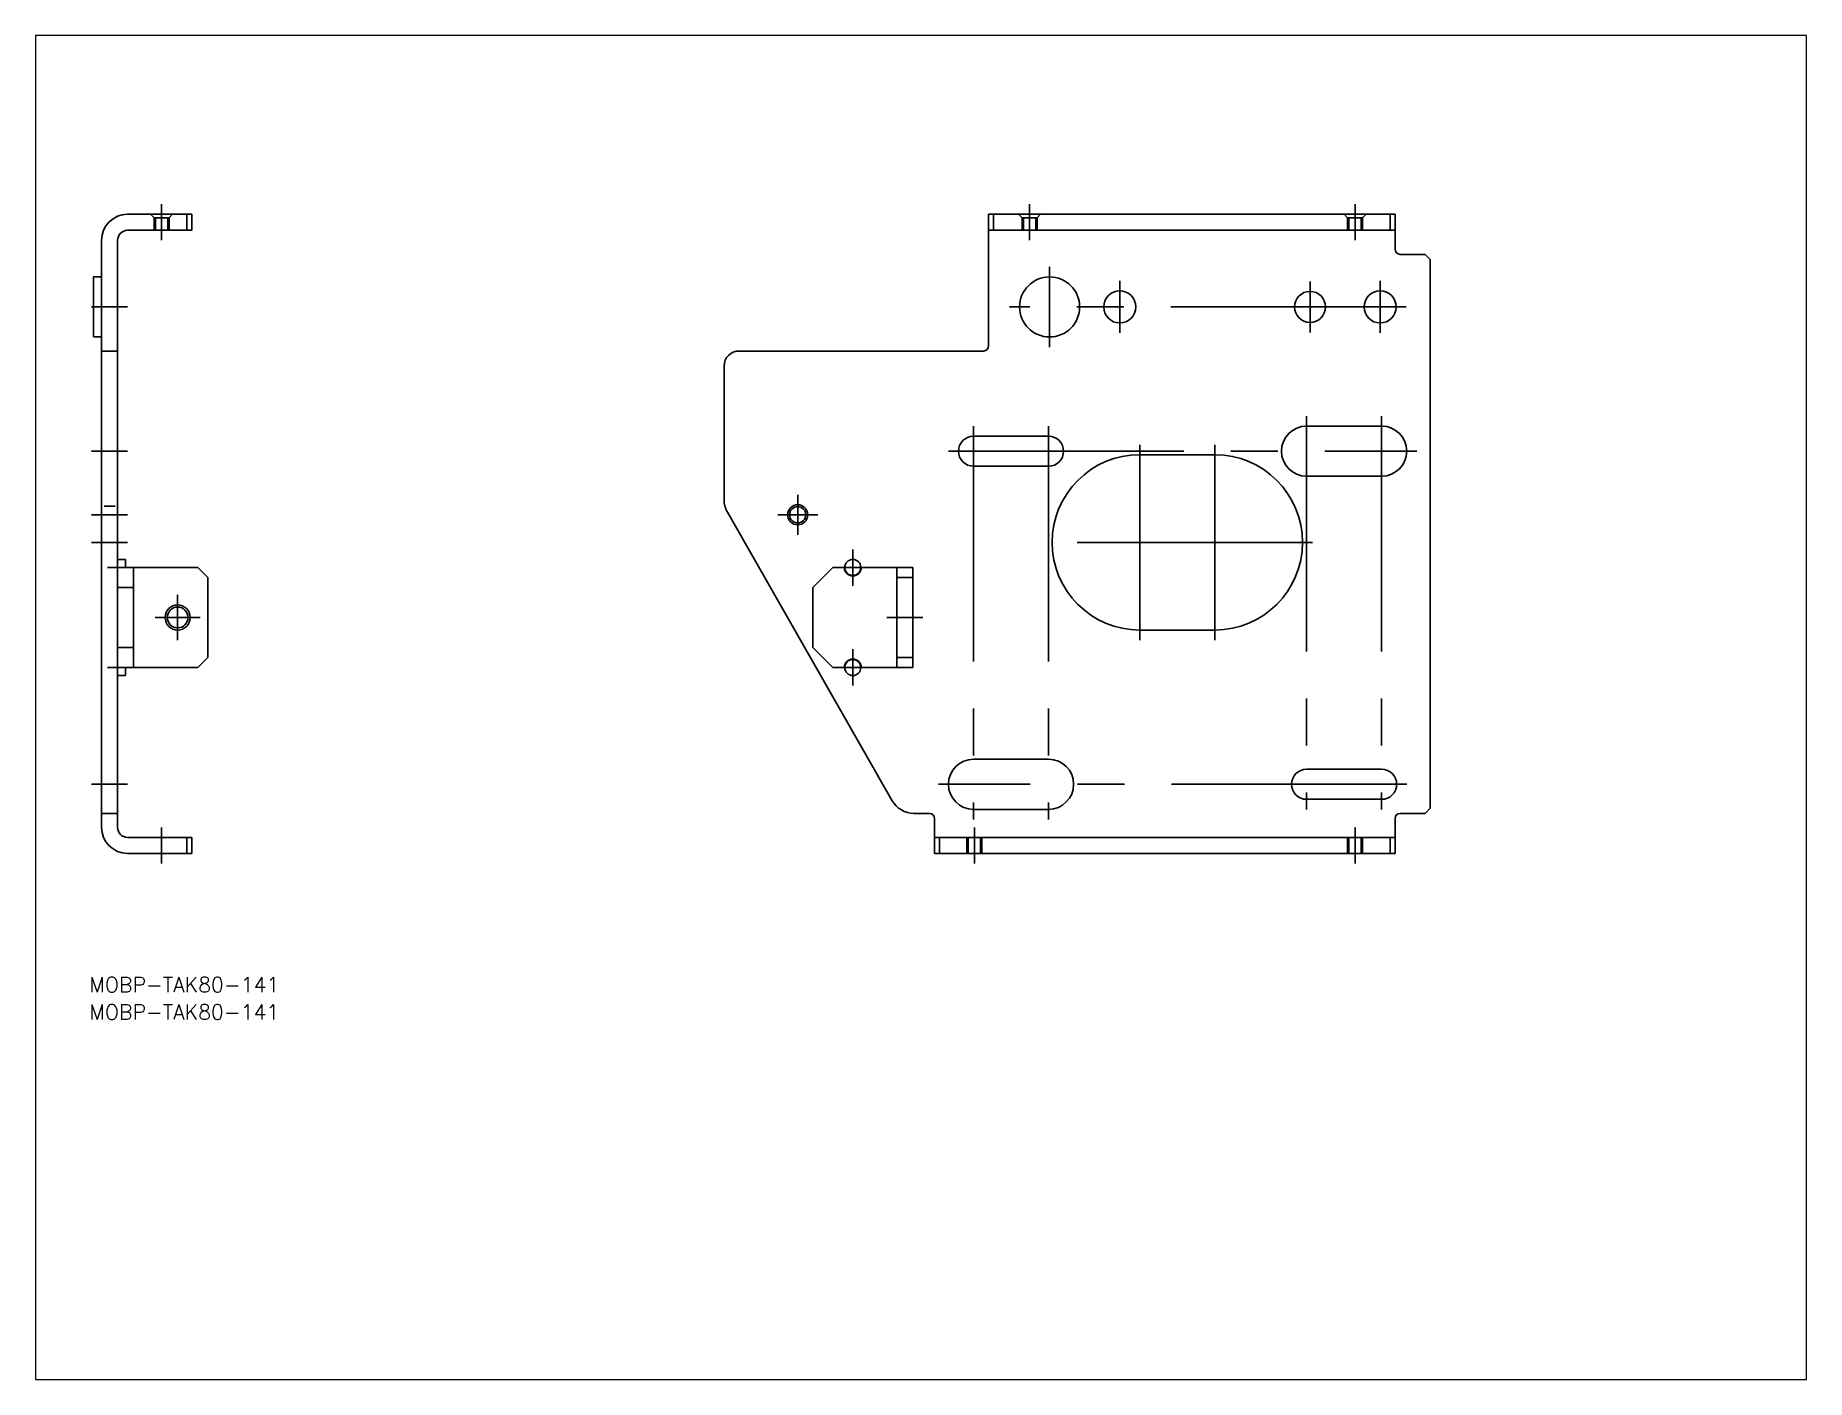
# Paper-space layout 'レイアウト2' of a CAD drawing. Header units: millimetres. Extents: x 26 to 231, y 20 to 176.
# The model-space entities are those that its viewports show. They can reach past a viewport. Long polylines and large blocks are cut down to what shows.
import ezdxf

# ---------------------------------------------------------------- set-up
doc = ezdxf.new("R2010")
doc.units = ezdxf.units.MM
doc.header["$LTSCALE"] = 0.5
doc.linetypes.add('CENTER', pattern=[50.8, 31.75, -6.35, 6.35, -6.35])
doc.linetypes.add('DASHED', pattern=[19.05, 12.7, -6.35])
doc.layers.add('CENTER', color=1, linetype='CENTER')
doc.styles.get("Standard").update_dxf_attribs({"font": 'txt.shx', "height": 3, "bigfont": 'bigfont.shx'})

msp = doc.modelspace()

# ---------------------------------------------------------------- linework, layer by layer
at = {"color": 7, "linetype": 'Continuous', "lineweight": -3}
for p, q in [((20.44, 152.31), (7.64, 152.31)), ((19.44, 152.31), (19.44, 149.11)), ((20.44, 152.31), (20.44, 149.11)), ((179.55, 152.31), (260.75, 152.31)), ((179.55, 152.31), (179.55, 126.01)), ((180.55, 152.31), (180.55, 149.11)), ((259.75, 152.31), (259.75, 149.11)), ((260.75, 152.31), (260.75, 145.31)), ((20.44, 149.11), (7.64, 149.11)), ((179.55, 149.11), (260.75, 149.11)), ((2.44, 147.11), (2.44, 29.91)), ((5.64, 147.11), (5.64, 29.91)), ((261.75, 144.31), (266.75, 144.31)), ((267.75, 143.31), (266.75, 144.31)), ((267.75, 143.31), (267.75, 33.71)), ((0.84, 127.81), (0.84, 139.81)), ((0.84, 139.81), (2.44, 139.81)), ((2.44, 127.81), (0.84, 127.81)), ((5.64, 125.01), (2.44, 125.01)), ((129.75, 125.01), (178.55, 125.01)), ((126.75, 95.34), (126.75, 122.01)), ((258.05, 110.01), (243.05, 110.01)), ((176.55, 108.01), (191.55, 108.01)), ((209.75, 104.31), (224.75, 104.31)), ((176.55, 102.01), (191.55, 102.01)), ((258.05, 100.01), (243.05, 100.01)), ((160.31, 35.23), (127.41, 92.86)), ((5.64, 83.41), (7.24, 83.41)), ((21.64, 81.81), (5.64, 81.81)), ((5.64, 61.81), (5.64, 81.81)), ((7.24, 83.41), (7.24, 81.81)), ((8.84, 61.81), (8.84, 81.81)), ((21.64, 81.81), (23.64, 79.81)), ((148.45, 81.81), (144.45, 77.81)), ((148.45, 81.81), (150.75, 81.81)), ((154.15, 81.81), (164.45, 81.81)), ((161.25, 81.81), (161.25, 61.81)), ((164.45, 81.81), (164.45, 61.81)), ((8.84, 77.81), (5.64, 77.81)), ((23.64, 63.81), (23.64, 79.81)), ((144.45, 65.81), (144.45, 77.81)), ((164.45, 79.81), (161.25, 79.81)), ((209.75, 69.31), (224.75, 69.31)), ((8.84, 65.81), (5.64, 65.81)), ((21.64, 61.81), (23.64, 63.81)), ((148.45, 61.81), (144.45, 65.81)), ((164.45, 63.81), (161.25, 63.81)), ((5.64, 61.81), (21.64, 61.81)), ((7.24, 60.21), (5.64, 60.21)), ((7.24, 61.81), (7.24, 60.21)), ((150.75, 61.81), (148.45, 61.81)), ((164.45, 61.81), (154.15, 61.81)), ((191.55, 43.51), (176.55, 43.51)), ((243.05, 41.51), (258.05, 41.51)), ((243.05, 35.51), (258.05, 35.51)), ((5.64, 32.71), (2.44, 32.71)), ((164.66, 32.71), (167.75, 32.71)), ((191.55, 33.51), (176.55, 33.51)), ((261.75, 32.71), (266.75, 32.71)), ((266.75, 32.71), (267.75, 33.71)), ((168.75, 24.71), (168.75, 31.71)), ((260.75, 24.71), (260.75, 31.71)), ((20.44, 27.91), (7.64, 27.91)), ((19.44, 27.91), (19.44, 24.71)), ((20.44, 27.91), (20.44, 24.71)), ((168.75, 27.91), (260.75, 27.91)), ((169.75, 27.91), (169.75, 24.71)), ((259.75, 24.71), (259.75, 27.91)), ((20.44, 24.71), (7.64, 24.71)), ((168.75, 24.71), (260.75, 24.71))]:
    msp.add_line(p, q, dxfattribs=at)
at = {"color": 3, "linetype": 'DASHED', "lineweight": -3}
for p, q in [((12.24, 152.31), (12.94, 151.61)), ((15.94, 151.61), (16.64, 152.31)), ((186.25, 151.61), (185.55, 152.31)), ((189.95, 152.31), (189.25, 151.61)), ((250.55, 152.31), (251.25, 151.61)), ((254.25, 151.61), (254.95, 152.31)), ((12.94, 151.61), (15.94, 151.61)), ((12.94, 151.61), (12.94, 149.11)), ((13.21, 151.61), (13.21, 149.11)), ((15.67, 151.61), (15.67, 149.11)), ((15.94, 151.61), (15.94, 149.11)), ((186.25, 151.61), (186.25, 149.11)), ((189.25, 151.61), (186.25, 151.61)), ((186.52, 151.61), (186.52, 149.11)), ((188.98, 151.61), (188.98, 149.11)), ((189.25, 151.61), (189.25, 149.11)), ((251.25, 151.61), (251.25, 149.11)), ((251.25, 151.61), (254.25, 151.61)), ((251.52, 151.61), (251.52, 149.11)), ((253.98, 151.61), (253.98, 149.11)), ((254.25, 151.61), (254.25, 149.11)), ((175.25, 24.71), (175.25, 27.91)), ((175.52, 24.71), (175.52, 27.91)), ((177.98, 24.71), (177.98, 27.91)), ((178.25, 24.71), (178.25, 27.91)), ((251.25, 24.71), (251.25, 27.91)), ((251.52, 24.71), (251.52, 27.91)), ((253.98, 24.71), (253.98, 27.91)), ((254.25, 24.71), (254.25, 27.91))]:
    msp.add_line(p, q, dxfattribs=at)
at = {"color": 3, "linetype": 'Continuous', "lineweight": -2}
msp.add_line((2.94, 94.01), (5.14, 94.01), dxfattribs=at)
at = {"color": 7, "linetype": 'Continuous', "lineweight": -3}
for centre, radius in [((191.75, 133.81), 6), ((205.75, 133.81), 3.2), ((243.75, 133.81), 3.1), ((257.75, 133.81), 3.2), ((141.45, 92.31), 1.62), ((152.45, 81.81), 1.6), ((17.64, 71.81), 2.07), ((152.45, 61.81), 1.6)]:
    msp.add_circle(centre, radius, dxfattribs=at)
at = {"color": 3, "linetype": 'Continuous', "lineweight": -2}
for centre, radius in [((141.45, 92.31), 2), ((17.64, 71.81), 2.5)]:
    msp.add_circle(centre, radius, dxfattribs=at)
at = {"color": 7, "linetype": 'Continuous', "lineweight": -3}
for centre, radius, start, end in [((7.64, 147.11), 5.2, 90, 180), ((7.64, 147.11), 2, 90, 180), ((261.75, 145.31), 1, 180, 270), ((129.75, 122.01), 3, 90, 180), ((178.55, 126.01), 1, 270, 0), ((243.05, 105.01), 5, 90, 270), ((258.05, 105.01), 5, 270, 90), ((176.55, 105.01), 3, 90, 270), ((191.55, 105.01), 3, 270, 90), ((209.75, 86.81), 17.5, 90, 270), ((224.75, 86.81), 17.5, 270, 90), ((131.75, 95.34), 5, 180, 209.7248), ((152.45, 81.81), 1.7, 180, 0), ((152.45, 61.81), 1.7, 0, 180), ((176.55, 38.51), 5, 90, 270), ((191.55, 38.51), 5, 270, 90), ((243.05, 38.51), 3, 90, 270), ((258.05, 38.51), 3, 270, 90), ((164.66, 37.71), 5, 209.7248, 270), ((167.75, 31.71), 1, 0, 90), ((261.75, 31.71), 1, 90, 180), ((7.64, 29.91), 5.2, 180, 270), ((7.64, 29.91), 2, 180, 270)]:
    msp.add_arc(centre, radius, start, end, dxfattribs=at)
at = {"layer": 'CENTER', "color": 1, "linetype": 'CENTER', "lineweight": -3}
for p, q in [((14.44, 154.31), (14.44, 147.11)), ((187.75, 154.31), (187.75, 147.11)), ((252.75, 154.31), (252.75, 147.11)), ((191.75, 141.81), (191.75, 125.81)), ((205.75, 128.61), (205.75, 139.01)), ((243.75, 128.71), (243.75, 138.91)), ((257.75, 128.61), (257.75, 139.01)), ((7.64, 133.81), (0.44, 133.81)), ((262.95, 133.81), (183.75, 133.81)), ((176.55, 110.01), (176.55, 31.51)), ((191.55, 110.01), (191.55, 31.51)), ((243.05, 112.01), (243.05, 33.51)), ((258.05, 112.01), (258.05, 33.51)), ((209.75, 106.31), (209.75, 67.31)), ((224.75, 106.31), (224.75, 67.31)), ((7.64, 105.01), (0.44, 105.01)), ((171.55, 105.01), (265.05, 105.01)), ((141.45, 96.31), (141.45, 88.31)), ((7.64, 92.31), (0.44, 92.31)), ((145.45, 92.31), (137.45, 92.31)), ((7.64, 86.81), (0.44, 86.81)), ((152.45, 85.41), (152.45, 78.11)), ((244.25, 86.81), (190.25, 86.81)), ((10.84, 81.81), (3.64, 81.81)), ((148.75, 81.81), (156.15, 81.81)), ((17.64, 76.31), (17.64, 67.31)), ((22.14, 71.81), (13.14, 71.81)), ((166.45, 71.81), (159.25, 71.81)), ((152.45, 65.51), (152.45, 58.21)), ((10.84, 61.81), (3.64, 61.81)), ((148.75, 61.81), (156.15, 61.81)), ((7.64, 38.51), (0.44, 38.51)), ((263.05, 38.51), (169.55, 38.51)), ((14.44, 29.91), (14.44, 22.71)), ((176.75, 29.91), (176.75, 22.71)), ((252.75, 29.91), (252.75, 22.71))]:
    msp.add_line(p, q, dxfattribs=at)

# ---------------------------------------------------------------- texts
at = {"color": 7, "linetype": 'Continuous', "lineweight": -3, "char_height": 3, "attachment_point": 1}
for insert in [(0, 0), (0, -5.46)]:
    msp.add_mtext_dynamic_manual_height_columns('MOBP-TAK80-141', width=52.3014, gutter_width=15, heights=[0], dxfattribs=dict(at, insert=insert))

psp = doc.layouts.new('レイアウト2')

# ---------------------------------------------------------------- viewports
at = {"layer": '0', "color": 7, "linetype": 'Continuous', "lineweight": -3}
psp.add_viewport(center=(128.5, 97.5), size=(205.6, 156), view_center_point=(166.07, 53.84), view_height=268.3438, dxfattribs=at)

doc.saveas('drawing.dxf')
